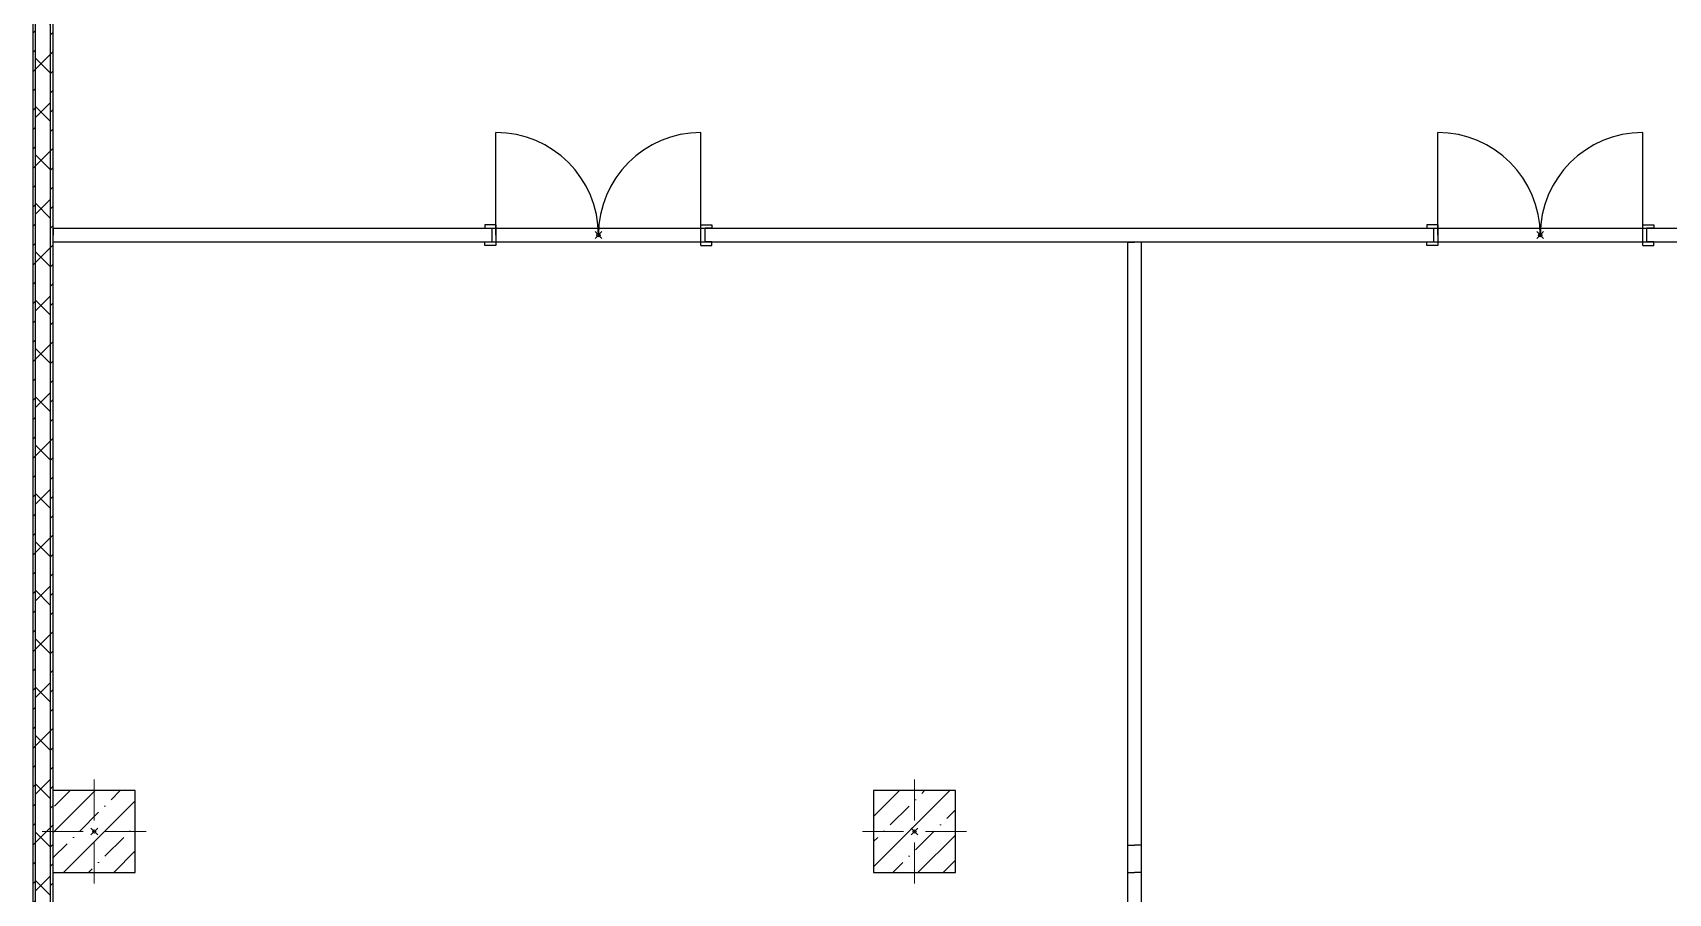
# Model space of a CAD drawing. Extents: x -3873 to 164127, y 7129 to 96529.
# Drawn here: x 45067 to 57031, y 70879 to 77173 of the extents above; entities that cross this region are included whole.
import ezdxf

# ---------------------------------------------------------------- set-up
doc = ezdxf.new("R2010")
doc.units = 0
doc.header["$PDMODE"] = 35
doc.header["$PDSIZE"] = 25
doc.layers.get('0').update_dxf_attribs({"linetype": 'CONTINUOUS'})
doc.layers.add('BUILDING', color=2, linetype='CONTINUOUS')
doc.layers.add('Конструктив - Колонны', color=7, linetype='CONTINUOUS')
doc.layers.add('Конструктив - Колонны_Ном._пера__1', color=7, linetype='CONTINUOUS', lineweight=25)
doc.layers.add('Конструктив - Колонны_Ном._пера__168', color=7, linetype='CONTINUOUS', lineweight=13, true_color=0x03e77f)
doc.layers.add('Конструктив - Колонны_Ном._пера__202', color=7, linetype='CONTINUOUS', lineweight=13, true_color=0xde8d00)
pattern_1 = [(45, (0, 0), (-70.71068, 70.71068), [])]
pattern_2 = [(45, (0, 0), (-183.8478, 183.8478), []), (45, (-91.92, 91.92), (-183.8478, 183.8478), [195, -65, 0, -65])]

# ---------------------------------------------------------------- blocks, each defined once
blk = doc.blocks.new('Стена_6', base_point=(-42300, 59700))
at = {"linetype": 'Continuous'}
h = blk.add_hatch(dxfattribs=at)
h.set_pattern_fill('МЕТАЛЛ__ТВЕРДЫЙ_СПЛАВ__Г_EF', color=256, style=0, pattern_type=2)
h.set_pattern_definition(pattern_1)
h.paths.add_polyline_path([(-42430, -300), (-42430, 59700), (-42450, 59700), (-42450, -300)])
h = blk.add_hatch(dxfattribs=at)
h.set_pattern_fill('ТЕПЛОИЗОЛЯЦИЯ__ГОСТ_', color=256, style=0, pattern_type=2)
h.set_pattern_definition([(45, (0, 0), (-176.7767, 176.7767), []), (135, (0, 0), (176.9181, 176.9181), [])])
h.paths.add_polyline_path([(-42320, -300), (-42320, 59700), (-42430, 59700), (-42430, -300)])
h = blk.add_hatch(dxfattribs=at)
h.set_pattern_fill('МЕТАЛЛ__ТВЕРДЫЙ_СПЛАВ__Г_EF', color=256, style=0, pattern_type=2)
h.set_pattern_definition(pattern_1)
h.paths.add_polyline_path([(-42300, -300), (-42300, 59700), (-42320, 59700), (-42320, -300)])
for p, q in [((-42430, -300), (-42430, 59700)), ((-42320, -300), (-42320, 59700))]:
    blk.add_line(p, q, dxfattribs=at)
at = {"linetype": 'Continuous', "flags": 128}
for points in [[(-42450, 59700), (-42450, -300)], [(-42300, 12450), (-42300, 59700)]]:
    blk.add_lwpolyline(points, dxfattribs=at)
blk = doc.blocks.new('Колонна_17', base_point=(-42000, 48000))
at = {"layer": 'Конструктив - Колонны_Ном._пера__202', "linetype": 'Continuous'}
h = blk.add_hatch(dxfattribs=at)
h.set_pattern_fill('ЖЕЛЕЗОБЕТОН__ГОСТ_', color=256, style=0, pattern_type=2)
h.set_pattern_definition(pattern_2)
h.paths.add_polyline_path([(-42300, 47700), (-41700, 47700), (-41700, 48300), (-42300, 48300)])
at = {"layer": 'Конструктив - Колонны_Ном._пера__1', "linetype": 'Continuous'}
for p, q in [((-41700, 48300), (-42300, 48300)), ((-41700, 47700), (-41700, 48300)), ((-42300, 47700), (-41700, 47700))]:
    blk.add_line(p, q, dxfattribs=at)
at = {"layer": 'Конструктив - Колонны_Ном._пера__168', "linetype": 'Continuous'}
for p, q in [((-42000, 48080), (-42000, 48380)), ((-42080, 48000), (-42380, 48000)), ((-41920, 48000), (-41620, 48000)), ((-42000, 47920), (-42000, 47620))]:
    blk.add_line(p, q, dxfattribs=at)
blk.add_point((-42000, 48000), dxfattribs=at)
blk = doc.blocks.new('Колонна_22', base_point=(-36000, 48000))
at = {"layer": 'Конструктив - Колонны_Ном._пера__202', "linetype": 'Continuous'}
h = blk.add_hatch(dxfattribs=at)
h.set_pattern_fill('ЖЕЛЕЗОБЕТОН__ГОСТ_', color=256, style=0, pattern_type=2)
h.set_pattern_definition(pattern_2)
h.paths.add_polyline_path([(-36300, 47700), (-35700, 47700), (-35700, 48300), (-36300, 48300)])
at = {"layer": 'Конструктив - Колонны_Ном._пера__1', "linetype": 'Continuous'}
for p, q in [((-35700, 48300), (-36300, 48300)), ((-36300, 48300), (-36300, 47700)), ((-35700, 47700), (-35700, 48300)), ((-36300, 47700), (-35700, 47700))]:
    blk.add_line(p, q, dxfattribs=at)
at = {"layer": 'Конструктив - Колонны_Ном._пера__168', "linetype": 'Continuous'}
for p, q in [((-36000, 48080), (-36000, 48380)), ((-36080, 48000), (-36380, 48000)), ((-35920, 48000), (-35620, 48000)), ((-36000, 47920), (-36000, 47620))]:
    blk.add_line(p, q, dxfattribs=at)
blk.add_point((-36000, 48000), dxfattribs=at)
blk = doc.blocks.new('building_door_1500x100')
at = {"layer": 'BUILDING', "color": 2, "linetype": 'Continuous'}
for p, q in [((0, 730), (-750, 730)), ((-75, 810), (-50, 810)), ((-75, 730), (-75, 810)), ((75, 730), (-75, 730)), ((-50, 810), (-50, 760)), ((50, 760), (-50, 760)), ((75, 810), (50, 810)), ((50, 810), (50, 760)), ((75, 730), (75, 810)), ((0, -770), (-750, -770)), ((-75, -770), (-75, -850)), ((-75, -770), (75, -770)), ((-50, -800), (50, -800)), ((-50, -850), (-50, -800)), ((50, -850), (50, -800)), ((75, -770), (75, -850)), ((-75, -850), (-50, -850)), ((75, -850), (50, -850))]:
    blk.add_line(p, q, dxfattribs=at)
at = {"layer": 'BUILDING', "color": 4, "linetype": 'Continuous'}
for centre, start, end in [((0, 730), 180, 270), ((0, -770), 90, 180)]:
    blk.add_arc(centre, 750, start, end, dxfattribs=at)
at = {"layer": 'BUILDING', "color": 5, "linetype": 'Continuous'}
blk.add_point((0, -20), dxfattribs=at)

msp = doc.modelspace()

# ---------------------------------------------------------------- linework, layer by layer
at = {"layer": 'BUILDING', "color": 2, "linetype": 'BYBLOCK'}
for p, q in [((69017, 75742), (45217, 75742)), ((45217, 75742), (45217, 75692)), ((53075, 75642), (53125, 75642)), ((53075, 75642), (53075, 71030)), ((53075, 71230), (53125, 71230)), ((53075, 71230), (53075, 66180)), ((53075, 71030), (53125, 71030))]:
    msp.add_line(p, q, dxfattribs=at)
at = {"layer": 'BUILDING', "color": 2}
for p, q in [((45217, 75642), (45217, 75692)), ((69017, 75642), (45217, 75642)), ((53175, 75642), (53125, 75642)), ((53175, 75642), (53175, 71030)), ((53175, 71230), (53125, 71230)), ((53175, 71230), (53175, 66180)), ((53175, 71030), (53125, 71030))]:
    msp.add_line(p, q, dxfattribs=at)
at = {"layer": 'BUILDING', "color": 2, "linetype": 'Continuous'}
for p, q in [((45217, 70980), (45217, 71030)), ((45217, 70930), (45217, 70980))]:
    msp.add_line(p, q, dxfattribs=at)

# ---------------------------------------------------------------- block references
at = {"layer": 'BUILDING', "lineweight": 20}
msp.add_blockref('Стена_6', (45217, 83630), dxfattribs=at)
at = {"layer": 'BUILDING', "color": 2, "ltscale": 20, "rotation": 270}
for p in [(49225, 75693), (56114, 75693)]:
    msp.add_blockref('building_door_1500x100', p, dxfattribs=at)
at = {"layer": 'Конструктив - Колонны'}
for name, p in [('Колонна_17', (45517, 71330)), ('Колонна_22', (51517, 71330))]:
    msp.add_blockref(name, p, dxfattribs=at)

doc.saveas('drawing.dxf')
